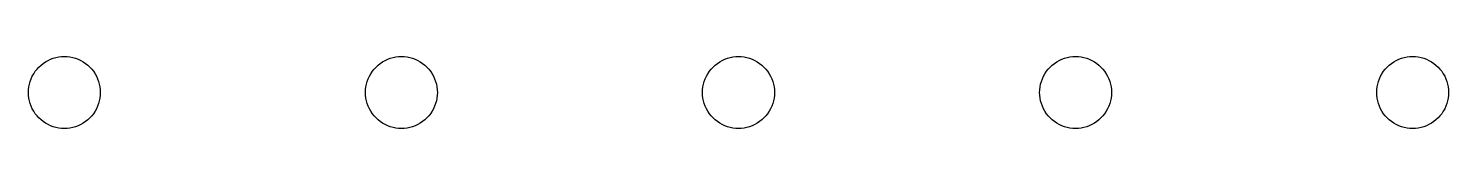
# Model space of a CAD drawing. Extents: x 0 to 315, y 0 to 192.
# Drawn here: x 81.2 to 144.3, y 80.6 to 83.8 of the extents above; entities that cross this region are included whole.
import ezdxf

# ---------------------------------------------------------------- set-up
doc = ezdxf.new("R2010")
doc.units = 0
doc.layers.add('Layer_1', color=7, linetype='CONTINUOUS')

msp = doc.modelspace()

# ---------------------------------------------------------------- linework, layer by layer
at = {"layer": 'Layer_1', "color": 7}
for p, q in [((81.618602, 83.381375), (81.7109, 83.466575)), ((81.7109, 83.466575), (81.8095, 83.544375)), ((81.8095, 83.544375), (81.914001, 83.614175)), ((81.914001, 83.614175), (82.023599, 83.675575)), ((82.023599, 83.675575), (82.137702, 83.728175)), ((82.137702, 83.728175), (82.2556, 83.771674)), ((82.2556, 83.771674), (82.376501, 83.805775)), ((82.376501, 83.805775), (82.4997, 83.830272)), ((82.4997, 83.830272), (82.624501, 83.845061)), ((82.624501, 83.845061), (82.75, 83.849971)), ((82.75, 83.849971), (82.875501, 83.845061)), ((82.875501, 83.845061), (83.0003, 83.830272)), ((83.0003, 83.830272), (83.123501, 83.805775)), ((83.123501, 83.805775), (83.244399, 83.771674)), ((83.244399, 83.771674), (83.3623, 83.728175)), ((83.3623, 83.728175), (83.4764, 83.675575)), ((83.4764, 83.675575), (83.586001, 83.614175)), ((83.586001, 83.614175), (83.690401, 83.544375)), ((83.690401, 83.544375), (83.789099, 83.466575)), ((83.789099, 83.466575), (83.8814, 83.381375)), ((96.6186, 83.381375), (96.710901, 83.466575)), ((96.710901, 83.466575), (96.809501, 83.544375)), ((96.809501, 83.544375), (96.913999, 83.614175)), ((96.913999, 83.614175), (97.0236, 83.675575)), ((97.0236, 83.675575), (97.1377, 83.728175)), ((97.1377, 83.728175), (97.255601, 83.771674)), ((97.255601, 83.771674), (97.376499, 83.805775)), ((97.376499, 83.805775), (97.499701, 83.830272)), ((97.499701, 83.830272), (97.624499, 83.845061)), ((97.624499, 83.845061), (97.750001, 83.849971)), ((97.750001, 83.849971), (97.875499, 83.845061)), ((97.875499, 83.845061), (98.000301, 83.830272)), ((98.000301, 83.830272), (98.123499, 83.805775)), ((98.123499, 83.805775), (98.2444, 83.771674)), ((98.2444, 83.771674), (98.362302, 83.728175)), ((98.362302, 83.728175), (98.476401, 83.675575)), ((98.476401, 83.675575), (98.585999, 83.614175)), ((98.585999, 83.614175), (98.690399, 83.544375)), ((98.690399, 83.544375), (98.789101, 83.466575)), ((98.789101, 83.466575), (98.881401, 83.381375)), ((111.618999, 83.381375), (111.711001, 83.466575)), ((111.711001, 83.466575), (111.810001, 83.544375)), ((111.810001, 83.544375), (111.914, 83.614175)), ((111.914, 83.614175), (112.023999, 83.675575)), ((112.023999, 83.675575), (112.138, 83.728175)), ((112.138, 83.728175), (112.256, 83.771674)), ((112.256, 83.771674), (112.376001, 83.805775)), ((112.376001, 83.805775), (112.500001, 83.830272)), ((112.500001, 83.830272), (112.624001, 83.845061)), ((112.624001, 83.845061), (112.749999, 83.849971)), ((112.749999, 83.849971), (112.876, 83.845061)), ((112.876, 83.845061), (113, 83.830272)), ((113, 83.830272), (113.124, 83.805775)), ((113.124, 83.805775), (113.244001, 83.771674)), ((113.244001, 83.771674), (113.362001, 83.728175)), ((113.362001, 83.728175), (113.476001, 83.675575)), ((113.476001, 83.675575), (113.586, 83.614175)), ((113.586, 83.614175), (113.689999, 83.544375)), ((113.689999, 83.544375), (113.789, 83.466575)), ((113.789, 83.466575), (113.881002, 83.381375)), ((126.619, 83.381375), (126.710999, 83.466575)), ((126.710999, 83.466575), (126.81, 83.544375)), ((126.81, 83.544375), (126.914001, 83.614175)), ((126.914001, 83.614175), (127.024, 83.675575)), ((127.024, 83.675575), (127.138001, 83.728175)), ((127.138001, 83.728175), (127.256001, 83.771674)), ((127.256001, 83.771674), (127.375999, 83.805775)), ((127.375999, 83.805775), (127.499999, 83.830272)), ((127.499999, 83.830272), (127.623999, 83.845061)), ((127.623999, 83.845061), (127.75, 83.849971)), ((127.75, 83.849971), (127.876001, 83.845061)), ((127.876001, 83.845061), (128.000001, 83.830272)), ((128.000001, 83.830272), (128.124001, 83.805775)), ((128.124001, 83.805775), (128.243999, 83.771674)), ((128.243999, 83.771674), (128.361999, 83.728175)), ((128.361999, 83.728175), (128.476, 83.675575)), ((128.476, 83.675575), (128.586001, 83.614175)), ((128.586001, 83.614175), (128.69, 83.544375)), ((128.69, 83.544375), (128.789001, 83.466575)), ((128.789001, 83.466575), (128.881, 83.381375)), ((141.619001, 83.381375), (141.711, 83.466575)), ((141.711, 83.466575), (141.810001, 83.544375)), ((141.810001, 83.544375), (141.913999, 83.614175)), ((141.913999, 83.614175), (142.024001, 83.675575)), ((142.024001, 83.675575), (142.137999, 83.728175)), ((142.137999, 83.728175), (142.255999, 83.771674)), ((142.255999, 83.771674), (142.376, 83.805775)), ((142.376, 83.805775), (142.5, 83.830272)), ((142.5, 83.830272), (142.624, 83.845061)), ((142.624, 83.845061), (142.750001, 83.849971)), ((142.750001, 83.849971), (142.875999, 83.845061)), ((142.875999, 83.845061), (142.999999, 83.830272)), ((142.999999, 83.830272), (143.123999, 83.805775)), ((143.123999, 83.805775), (143.244, 83.771674)), ((143.244, 83.771674), (143.362, 83.728175)), ((143.362, 83.728175), (143.476001, 83.675575)), ((143.476001, 83.675575), (143.586, 83.614175)), ((143.586, 83.614175), (143.690001, 83.544375)), ((143.690001, 83.544375), (143.788999, 83.466575)), ((143.788999, 83.466575), (143.881001, 83.381375)), ((81.2283, 82.744374), (81.271801, 82.862275)), ((81.271801, 82.862275), (81.324399, 82.976375)), ((81.324399, 82.976375), (81.385799, 83.085976)), ((81.385799, 83.085976), (81.455601, 83.190376)), ((81.455601, 83.190376), (81.5333, 83.289074)), ((81.5333, 83.289074), (81.618602, 83.381375)), ((83.8814, 83.381375), (83.9666, 83.289074)), ((83.9666, 83.289074), (84.044401, 83.190376)), ((84.044401, 83.190376), (84.1142, 83.085976)), ((84.1142, 83.085976), (84.1756, 82.976375)), ((84.1756, 82.976375), (84.228201, 82.862275)), ((84.228201, 82.862275), (84.271699, 82.744374)), ((96.228301, 82.744374), (96.2718, 82.862275)), ((96.2718, 82.862275), (96.3244, 82.976375)), ((96.3244, 82.976375), (96.385801, 83.085976)), ((96.385801, 83.085976), (96.4556, 83.190376)), ((96.4556, 83.190376), (96.533301, 83.289074)), ((96.533301, 83.289074), (96.6186, 83.381375)), ((98.881401, 83.381375), (98.966601, 83.289074)), ((98.966601, 83.289074), (99.044402, 83.190376)), ((99.044402, 83.190376), (99.114201, 83.085976)), ((99.114201, 83.085976), (99.175601, 82.976375)), ((99.175601, 82.976375), (99.228202, 82.862275)), ((99.228202, 82.862275), (99.271701, 82.744374)), ((111.228, 82.744374), (111.272001, 82.862275)), ((111.272001, 82.862275), (111.324001, 82.976375)), ((111.324001, 82.976375), (111.385999, 83.085976)), ((111.385999, 83.085976), (111.456002, 83.190376)), ((111.456002, 83.190376), (111.533, 83.289074)), ((111.533, 83.289074), (111.618999, 83.381375)), ((113.881002, 83.381375), (113.967, 83.289074)), ((113.967, 83.289074), (114.043999, 83.190376)), ((114.043999, 83.190376), (114.114001, 83.085976)), ((114.114001, 83.085976), (114.176, 82.976375)), ((114.176, 82.976375), (114.227999, 82.862275)), ((114.227999, 82.862275), (114.272001, 82.744374)), ((126.228001, 82.744374), (126.271999, 82.862275)), ((126.271999, 82.862275), (126.324002, 82.976375)), ((126.324002, 82.976375), (126.386, 83.085976)), ((126.386, 83.085976), (126.456, 83.190376)), ((126.456, 83.190376), (126.533001, 83.289074)), ((126.533001, 83.289074), (126.619, 83.381375)), ((128.881, 83.381375), (128.967001, 83.289074)), ((128.967001, 83.289074), (129.044, 83.190376)), ((129.044, 83.190376), (129.114, 83.085976)), ((129.114, 83.085976), (129.176001, 82.976375)), ((129.176001, 82.976375), (129.228001, 82.862275)), ((129.228001, 82.862275), (129.271999, 82.744374)), ((141.227999, 82.744374), (141.272, 82.862275)), ((141.272, 82.862275), (141.324, 82.976375)), ((141.324, 82.976375), (141.386001, 83.085976)), ((141.386001, 83.085976), (141.456001, 83.190376)), ((141.456001, 83.190376), (141.532999, 83.289074)), ((141.532999, 83.289074), (141.619001, 83.381375)), ((143.881001, 83.381375), (143.967, 83.289074)), ((143.967, 83.289074), (144.044001, 83.190376)), ((144.044001, 83.190376), (144.114001, 83.085976)), ((144.114001, 83.085976), (144.175999, 82.976375)), ((144.175999, 82.976375), (144.227999, 82.862275)), ((144.227999, 82.862275), (144.272, 82.744374)), ((81.150006, 82.249974), (81.154916, 82.375476)), ((81.154916, 82.124476), (81.150006, 82.249974)), ((81.154916, 82.375476), (81.169705, 82.500275)), ((81.169705, 82.500275), (81.194202, 82.623476)), ((81.194202, 82.623476), (81.2283, 82.744374)), ((84.271699, 82.744374), (84.3058, 82.623476)), ((84.3058, 82.623476), (84.330297, 82.500275)), ((84.330297, 82.500275), (84.345086, 82.375476)), ((84.345086, 82.375476), (84.349996, 82.249974)), ((84.349996, 82.249974), (84.345086, 82.124476)), ((96.150004, 82.249974), (96.154915, 82.375476)), ((96.154915, 82.124476), (96.150004, 82.249974)), ((96.154915, 82.375476), (96.169703, 82.500275)), ((96.169703, 82.500275), (96.1942, 82.623476)), ((96.1942, 82.623476), (96.228301, 82.744374)), ((99.271701, 82.744374), (99.305801, 82.623476)), ((99.305801, 82.623476), (99.330298, 82.500275)), ((99.330298, 82.500275), (99.345087, 82.375476)), ((99.345087, 82.375476), (99.349997, 82.249974)), ((99.349997, 82.249974), (99.345087, 82.124476)), ((111.150002, 82.249974), (111.154997, 82.375476)), ((111.154997, 82.124476), (111.150002, 82.249974)), ((111.154997, 82.375476), (111.170012, 82.500275)), ((111.170012, 82.500275), (111.194001, 82.623476)), ((111.194001, 82.623476), (111.228, 82.744374)), ((114.272001, 82.744374), (114.306, 82.623476)), ((114.306, 82.623476), (114.329989, 82.500275)), ((114.329989, 82.500275), (114.345003, 82.375476)), ((114.345003, 82.375476), (114.349998, 82.249974)), ((114.349998, 82.249974), (114.345003, 82.124476)), ((126.150003, 82.249974), (126.154998, 82.375476)), ((126.154998, 82.124476), (126.150003, 82.249974)), ((126.154998, 82.375476), (126.170013, 82.500275)), ((126.170013, 82.500275), (126.194002, 82.623476)), ((126.194002, 82.623476), (126.228001, 82.744374)), ((129.271999, 82.744374), (129.306001, 82.623476)), ((129.306001, 82.623476), (129.32999, 82.500275)), ((129.32999, 82.500275), (129.345004, 82.375476)), ((129.345004, 82.375476), (129.35, 82.249974)), ((129.35, 82.249974), (129.345004, 82.124476)), ((141.150001, 82.249974), (141.154997, 82.375476)), ((141.154997, 82.124476), (141.150001, 82.249974)), ((141.154997, 82.375476), (141.170011, 82.500275)), ((141.170011, 82.500275), (141.194, 82.623476)), ((141.194, 82.623476), (141.227999, 82.744374)), ((144.272, 82.744374), (144.305999, 82.623476)), ((144.305999, 82.623476), (144.329988, 82.500275)), ((144.329988, 82.500275), (144.345002, 82.375476)), ((144.345002, 82.375476), (144.349998, 82.249974)), ((144.349998, 82.249974), (144.345002, 82.124476)), ((81.169705, 81.999674), (81.154916, 82.124476)), ((81.194202, 81.876476), (81.169705, 81.999674)), ((81.2283, 81.755575), (81.194202, 81.876476)), ((81.271801, 81.637674), (81.2283, 81.755575)), ((81.324399, 81.523574), (81.271801, 81.637674)), ((84.228201, 81.637674), (84.1756, 81.523574)), ((84.271699, 81.755575), (84.228201, 81.637674)), ((84.3058, 81.876476), (84.271699, 81.755575)), ((84.330297, 81.999674), (84.3058, 81.876476)), ((84.345086, 82.124476), (84.330297, 81.999674)), ((96.169703, 81.999674), (96.154915, 82.124476)), ((96.1942, 81.876476), (96.169703, 81.999674)), ((96.228301, 81.755575), (96.1942, 81.876476)), ((96.2718, 81.637674), (96.228301, 81.755575)), ((96.3244, 81.523574), (96.2718, 81.637674)), ((99.228202, 81.637674), (99.175601, 81.523574)), ((99.271701, 81.755575), (99.228202, 81.637674)), ((99.305801, 81.876476), (99.271701, 81.755575)), ((99.330298, 81.999674), (99.305801, 81.876476)), ((99.345087, 82.124476), (99.330298, 81.999674)), ((111.170012, 81.999674), (111.154997, 82.124476)), ((111.194001, 81.876476), (111.170012, 81.999674)), ((111.228, 81.755575), (111.194001, 81.876476)), ((111.272001, 81.637674), (111.228, 81.755575)), ((111.324001, 81.523574), (111.272001, 81.637674)), ((114.227999, 81.637674), (114.176, 81.523574)), ((114.272001, 81.755575), (114.227999, 81.637674)), ((114.306, 81.876476), (114.272001, 81.755575)), ((114.329989, 81.999674), (114.306, 81.876476)), ((114.345003, 82.124476), (114.329989, 81.999674)), ((126.170013, 81.999674), (126.154998, 82.124476)), ((126.194002, 81.876476), (126.170013, 81.999674)), ((126.228001, 81.755575), (126.194002, 81.876476)), ((126.271999, 81.637674), (126.228001, 81.755575)), ((126.324002, 81.523574), (126.271999, 81.637674)), ((129.228001, 81.637674), (129.176001, 81.523574)), ((129.271999, 81.755575), (129.228001, 81.637674)), ((129.306001, 81.876476), (129.271999, 81.755575)), ((129.32999, 81.999674), (129.306001, 81.876476)), ((129.345004, 82.124476), (129.32999, 81.999674)), ((141.170011, 81.999674), (141.154997, 82.124476)), ((141.194, 81.876476), (141.170011, 81.999674)), ((141.227999, 81.755575), (141.194, 81.876476)), ((141.272, 81.637674), (141.227999, 81.755575)), ((141.324, 81.523574), (141.272, 81.637674)), ((144.227999, 81.637674), (144.175999, 81.523574)), ((144.272, 81.755575), (144.227999, 81.637674)), ((144.305999, 81.876476), (144.272, 81.755575)), ((144.329988, 81.999674), (144.305999, 81.876476)), ((144.345002, 82.124476), (144.329988, 81.999674)), ((81.385799, 81.413976), (81.324399, 81.523574)), ((81.455601, 81.309475), (81.385799, 81.413976)), ((81.5333, 81.210875), (81.455601, 81.309475)), ((81.618602, 81.118574), (81.5333, 81.210875)), ((81.7109, 81.033275), (81.618602, 81.118574)), ((81.8095, 80.955574), (81.7109, 81.033275)), ((81.914001, 80.885774), (81.8095, 80.955574)), ((83.690401, 80.955574), (83.586001, 80.885774)), ((83.789099, 81.033275), (83.690401, 80.955574)), ((83.8814, 81.118574), (83.789099, 81.033275)), ((83.9666, 81.210875), (83.8814, 81.118574)), ((84.044401, 81.309475), (83.9666, 81.210875)), ((84.1142, 81.413976), (84.044401, 81.309475)), ((84.1756, 81.523574), (84.1142, 81.413976)), ((96.385801, 81.413976), (96.3244, 81.523574)), ((96.4556, 81.309475), (96.385801, 81.413976)), ((96.533301, 81.210875), (96.4556, 81.309475)), ((96.6186, 81.118574), (96.533301, 81.210875)), ((96.710901, 81.033275), (96.6186, 81.118574)), ((96.809501, 80.955574), (96.710901, 81.033275)), ((96.913999, 80.885774), (96.809501, 80.955574)), ((98.690399, 80.955574), (98.585999, 80.885774)), ((98.789101, 81.033275), (98.690399, 80.955574)), ((98.881401, 81.118574), (98.789101, 81.033275)), ((98.966601, 81.210875), (98.881401, 81.118574)), ((99.044402, 81.309475), (98.966601, 81.210875)), ((99.114201, 81.413976), (99.044402, 81.309475)), ((99.175601, 81.523574), (99.114201, 81.413976)), ((111.385999, 81.413976), (111.324001, 81.523574)), ((111.456002, 81.309475), (111.385999, 81.413976)), ((111.533, 81.210875), (111.456002, 81.309475)), ((111.618999, 81.118574), (111.533, 81.210875)), ((111.711001, 81.033275), (111.618999, 81.118574)), ((111.810001, 80.955574), (111.711001, 81.033275)), ((111.914, 80.885774), (111.810001, 80.955574)), ((113.689999, 80.955574), (113.586, 80.885774)), ((113.789, 81.033275), (113.689999, 80.955574)), ((113.881002, 81.118574), (113.789, 81.033275)), ((113.967, 81.210875), (113.881002, 81.118574)), ((114.043999, 81.309475), (113.967, 81.210875)), ((114.114001, 81.413976), (114.043999, 81.309475)), ((114.176, 81.523574), (114.114001, 81.413976)), ((126.386, 81.413976), (126.324002, 81.523574)), ((126.456, 81.309475), (126.386, 81.413976)), ((126.533001, 81.210875), (126.456, 81.309475)), ((126.619, 81.118574), (126.533001, 81.210875)), ((126.710999, 81.033275), (126.619, 81.118574)), ((126.81, 80.955574), (126.710999, 81.033275)), ((126.914001, 80.885774), (126.81, 80.955574)), ((128.69, 80.955574), (128.586001, 80.885774)), ((128.789001, 81.033275), (128.69, 80.955574)), ((128.881, 81.118574), (128.789001, 81.033275)), ((128.967001, 81.210875), (128.881, 81.118574)), ((129.044, 81.309475), (128.967001, 81.210875)), ((129.114, 81.413976), (129.044, 81.309475)), ((129.176001, 81.523574), (129.114, 81.413976)), ((141.386001, 81.413976), (141.324, 81.523574)), ((141.456001, 81.309475), (141.386001, 81.413976)), ((141.532999, 81.210875), (141.456001, 81.309475)), ((141.619001, 81.118574), (141.532999, 81.210875)), ((141.711, 81.033275), (141.619001, 81.118574)), ((141.810001, 80.955574), (141.711, 81.033275)), ((141.913999, 80.885774), (141.810001, 80.955574)), ((143.690001, 80.955574), (143.586, 80.885774)), ((143.788999, 81.033275), (143.690001, 80.955574)), ((143.881001, 81.118574), (143.788999, 81.033275)), ((143.967, 81.210875), (143.881001, 81.118574)), ((144.044001, 81.309475), (143.967, 81.210875)), ((144.114001, 81.413976), (144.044001, 81.309475)), ((144.175999, 81.523574), (144.114001, 81.413976)), ((82.023599, 80.824374), (81.914001, 80.885774)), ((82.137702, 80.771773), (82.023599, 80.824374)), ((82.2556, 80.728275), (82.137702, 80.771773)), ((82.376501, 80.694174), (82.2556, 80.728275)), ((82.4997, 80.669677), (82.376501, 80.694174)), ((82.624501, 80.654888), (82.4997, 80.669677)), ((82.75, 80.649978), (82.624501, 80.654888)), ((82.875501, 80.654888), (82.75, 80.649978)), ((83.0003, 80.669677), (82.875501, 80.654888)), ((83.123501, 80.694174), (83.0003, 80.669677)), ((83.244399, 80.728275), (83.123501, 80.694174)), ((83.3623, 80.771773), (83.244399, 80.728275)), ((83.4764, 80.824374), (83.3623, 80.771773)), ((83.586001, 80.885774), (83.4764, 80.824374)), ((97.0236, 80.824374), (96.913999, 80.885774)), ((97.1377, 80.771773), (97.0236, 80.824374)), ((97.255601, 80.728275), (97.1377, 80.771773)), ((97.376499, 80.694174), (97.255601, 80.728275)), ((97.499701, 80.669677), (97.376499, 80.694174)), ((97.624499, 80.654888), (97.499701, 80.669677)), ((97.750001, 80.649978), (97.624499, 80.654888)), ((97.875499, 80.654888), (97.750001, 80.649978)), ((98.000301, 80.669677), (97.875499, 80.654888)), ((98.123499, 80.694174), (98.000301, 80.669677)), ((98.2444, 80.728275), (98.123499, 80.694174)), ((98.362302, 80.771773), (98.2444, 80.728275)), ((98.476401, 80.824374), (98.362302, 80.771773)), ((98.585999, 80.885774), (98.476401, 80.824374)), ((112.023999, 80.824374), (111.914, 80.885774)), ((112.138, 80.771773), (112.023999, 80.824374)), ((112.256, 80.728275), (112.138, 80.771773)), ((112.376001, 80.694174), (112.256, 80.728275)), ((112.500001, 80.669677), (112.376001, 80.694174)), ((112.624001, 80.654888), (112.500001, 80.669677)), ((112.749999, 80.649978), (112.624001, 80.654888)), ((112.876, 80.654888), (112.749999, 80.649978)), ((113, 80.669677), (112.876, 80.654888)), ((113.124, 80.694174), (113, 80.669677)), ((113.244001, 80.728275), (113.124, 80.694174)), ((113.362001, 80.771773), (113.244001, 80.728275)), ((113.476001, 80.824374), (113.362001, 80.771773)), ((113.586, 80.885774), (113.476001, 80.824374)), ((127.024, 80.824374), (126.914001, 80.885774)), ((127.138001, 80.771773), (127.024, 80.824374)), ((127.256001, 80.728275), (127.138001, 80.771773)), ((127.375999, 80.694174), (127.256001, 80.728275)), ((127.499999, 80.669677), (127.375999, 80.694174)), ((127.623999, 80.654888), (127.499999, 80.669677)), ((127.75, 80.649978), (127.623999, 80.654888)), ((127.876001, 80.654888), (127.75, 80.649978)), ((128.000001, 80.669677), (127.876001, 80.654888)), ((128.124001, 80.694174), (128.000001, 80.669677)), ((128.243999, 80.728275), (128.124001, 80.694174)), ((128.361999, 80.771773), (128.243999, 80.728275)), ((128.476, 80.824374), (128.361999, 80.771773)), ((128.586001, 80.885774), (128.476, 80.824374)), ((142.024001, 80.824374), (141.913999, 80.885774)), ((142.137999, 80.771773), (142.024001, 80.824374)), ((142.255999, 80.728275), (142.137999, 80.771773)), ((142.376, 80.694174), (142.255999, 80.728275)), ((142.5, 80.669677), (142.376, 80.694174)), ((142.624, 80.654888), (142.5, 80.669677)), ((142.750001, 80.649978), (142.624, 80.654888)), ((142.875999, 80.654888), (142.750001, 80.649978)), ((142.999999, 80.669677), (142.875999, 80.654888)), ((143.123999, 80.694174), (142.999999, 80.669677)), ((143.244, 80.728275), (143.123999, 80.694174)), ((143.362, 80.771773), (143.244, 80.728275)), ((143.476001, 80.824374), (143.362, 80.771773)), ((143.586, 80.885774), (143.476001, 80.824374))]:
    msp.add_line(p, q, dxfattribs=at)

doc.saveas('drawing.dxf')
